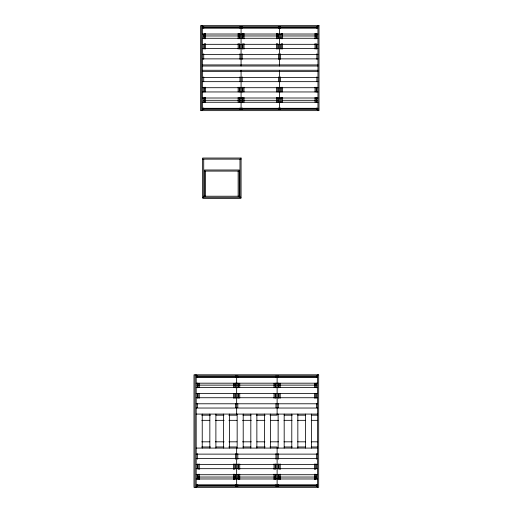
<?xml version="1.0" encoding="UTF-8"?>
<svg xmlns="http://www.w3.org/2000/svg" width="513" height="513" viewBox="0 0 513 513"><rect width="100%" height="100%" fill="white"/><g stroke="black" fill="none" stroke-linecap="round" stroke-linejoin="round"><path stroke-width="0.77" d="M202.629 26.74L317.964 26.74M203.719 27.837L239.988 27.837M242.162 27.837L278.431 27.837M280.611 27.837L316.874 27.837M202.629 27.978L317.964 27.978M202.629 34.025L317.964 34.025M203.43 35.968L240.276 35.968M241.873 35.968L278.719 35.968M282.721 35.968L317.162 35.968M202.629 38.276L317.964 38.276M202.629 44.323L317.964 44.323M202.629 48.575L317.964 48.575M202.629 54.622L317.964 54.622M202.629 58.873L317.964 58.873M202.629 64.927L317.964 64.927M202.629 66.017L317.964 66.017M202.629 70.268L317.964 70.268M202.629 71.358L317.964 71.358M202.629 77.412L317.964 77.412M202.629 81.657L317.964 81.657M202.629 87.71L317.964 87.71M202.629 91.955L317.964 91.955M202.629 98.009L317.964 98.009M203.43 100.311L240.276 100.311M241.873 100.311L278.719 100.311M282.721 100.311L317.162 100.311M202.629 102.26L317.964 102.26M202.629 108.307L317.964 108.307M203.719 108.448L239.988 108.448M242.162 108.448L278.431 108.448M280.611 108.448L316.874 108.448M202.629 109.538L317.964 109.538M202.629 159.133L241.072 159.133M204.475 171.092L239.225 171.092M203.719 196.222L239.988 196.222M196.184 375.901L317.585 375.901M197.332 376.991L235.505 376.991M237.801 376.991L275.975 376.991M278.264 376.991L316.438 376.991M196.184 377.132L317.585 377.132M196.184 383.185L317.585 383.185M196.979 385.128L236.121 385.128M237.718 385.128L276.052 385.128M277.655 385.128L316.79 385.128M196.184 387.43L317.585 387.43M196.184 393.484L317.585 393.484M196.184 397.735L317.585 397.735M196.184 403.782L317.585 403.782M196.184 408.034L317.585 408.034M196.184 414.081L317.585 414.081M201.737 415.177L210.465 415.177M216.018 415.177L223.957 415.177M228.715 415.177L236.653 415.177L236.653 408.034M243.002 415.177L250.934 415.177M256.487 415.177L265.215 415.177M269.979 415.177L277.123 415.177L277.123 408.034M284.26 415.177L292.198 415.177M297.752 415.177L305.684 415.177M311.237 415.177L317.585 415.177M201.776 420.333L209.759 420.333M215.351 420.333L224.136 420.333M228.933 420.333L236.916 420.333M242.508 420.333L251.293 420.333M256.885 420.333L264.875 420.333M270.466 420.333L278.45 420.333M284.042 420.333L292.032 420.333M297.617 420.333L305.607 420.333M311.199 420.333L317.585 420.333M201.776 441.821L209.759 441.821M215.351 441.821L224.136 441.821M228.933 441.821L236.916 441.821M242.508 441.821L251.293 441.821M256.885 441.821L264.875 441.821M270.466 441.821L278.45 441.821M284.042 441.821L292.032 441.821M297.617 441.821L305.607 441.821M311.199 441.821L317.585 441.821M201.737 446.983L210.465 446.983M216.018 446.983L223.957 446.983M228.715 446.983L236.653 446.983L236.653 486.26M243.002 446.983L250.934 446.983M256.487 446.983L265.215 446.983M269.979 446.983L277.123 446.983L277.123 486.26M284.26 446.983L292.198 446.983M297.752 446.983L305.684 446.983M311.237 446.983L317.585 446.983M196.184 448.073L317.585 448.073M196.184 454.127L317.585 454.127M196.184 458.378L317.585 458.378M196.184 464.425L317.585 464.425M196.184 468.677L317.585 468.677M196.184 474.724L317.585 474.724M196.979 477.032L236.121 477.032M237.718 477.032L276.052 477.032M277.655 477.032L316.79 477.032M196.184 478.975L317.585 478.975M196.184 485.022L317.585 485.022M197.332 485.163L235.505 485.163M237.801 485.163L275.975 485.163M278.264 485.163L316.438 485.163M196.184 486.26L317.585 486.26M317.964 25.65L317.964 110.635M317.585 374.811L317.585 487.35M316.874 26.74L316.874 28.33M316.874 33.903L316.874 38.674M316.874 44.24L316.874 49.017M316.874 53.788L316.874 59.354M316.874 76.924L316.874 81.702M316.874 87.268L316.874 92.039M316.874 97.611L316.874 102.382M316.874 107.948L316.874 109.538M316.438 375.901L316.438 377.491M316.438 383.057L316.438 387.834M316.438 393.4L316.438 398.171M316.438 403.744L316.438 407.72M316.438 453.646L316.438 459.212M316.438 463.983L316.438 468.76M316.438 474.326L316.438 479.097M316.438 484.67L316.438 486.26M316.117 33.332L316.117 38.828M316.117 43.541L316.117 49.036M316.117 87.242L316.117 91.955M316.117 97.451L316.117 102.164M315.642 383.275L315.642 387.206M315.642 393.484L315.642 398.197M315.642 463.964L315.642 469.459M315.642 474.172L315.642 479.668M315.027 33.332L315.027 38.828M315.027 43.541L315.027 49.036M315.027 87.242L315.027 91.955M315.027 97.451L315.027 102.164M314.495 383.275L314.495 387.206M314.495 393.484L314.495 398.197M314.495 463.964L314.495 469.459M314.495 474.172L314.495 479.668M311.5 414.081L311.5 448.073M305.447 414.081L305.447 448.073M297.841 414.081L297.841 448.073M291.788 414.081L291.788 448.073M284.183 414.081L284.183 448.073M282.458 33.332L282.458 38.828M282.458 43.541L282.458 49.036M282.458 87.242L282.458 91.955M282.458 97.451L282.458 102.164M281.368 33.332L281.368 38.828M281.368 43.541L281.368 49.036M281.368 87.242L281.368 91.955M281.368 97.451L281.368 102.164M280.611 26.74L280.611 28.33M280.611 33.903L280.611 38.674M280.611 44.24L280.611 49.017M280.611 53.788L280.611 59.354M280.611 76.924L280.611 81.702M280.611 87.268L280.611 92.039M280.611 97.611L280.611 102.382M280.611 107.948L280.611 109.538M280.213 383.275L280.213 387.206M280.213 393.484L280.213 398.197M280.213 463.964L280.213 469.459M280.213 474.172L280.213 479.668M279.521 26.74L279.521 66.017M279.521 70.268L279.521 109.538M279.066 383.275L279.066 387.206M279.066 393.484L279.066 398.197M279.066 463.964L279.066 469.459M279.066 474.172L279.066 479.668M278.431 26.74L278.431 28.33M278.431 33.903L278.431 38.674M278.431 44.24L278.431 49.017M278.431 53.788L278.431 59.354M278.431 76.924L278.431 81.702M278.431 87.268L278.431 92.039M278.431 97.611L278.431 102.382M278.431 107.948L278.431 109.538M278.264 375.901L278.264 377.491M278.264 383.057L278.264 387.834M278.264 393.4L278.264 398.171M278.264 403.744L278.264 407.72M278.264 453.646L278.264 459.212M278.264 463.983L278.264 468.76M278.264 474.326L278.264 479.097M278.264 484.67L278.264 486.26M278.129 414.081L278.129 448.073M277.674 33.332L277.674 38.828M277.674 43.541L277.674 49.036M277.674 87.242L277.674 91.955M277.674 97.451L277.674 102.164M277.123 375.901L277.123 407.72M276.584 33.332L276.584 38.828M276.584 43.541L276.584 49.036M276.584 87.242L276.584 91.955M276.584 97.451L276.584 102.164M275.975 375.901L275.975 377.491M275.975 383.057L275.975 387.834M275.975 393.4L275.975 398.171M275.975 403.744L275.975 407.72M275.975 453.646L275.975 459.212M275.975 463.983L275.975 468.76M275.975 474.326L275.975 479.097M275.975 484.67L275.975 486.26M275.173 383.275L275.173 387.206M275.173 393.484L275.173 398.197M275.173 463.964L275.173 469.459M275.173 474.172L275.173 479.668M274.032 383.275L274.032 387.206M274.032 393.484L274.032 398.197M274.032 463.964L274.032 469.459M274.032 474.172L274.032 479.668M270.524 414.081L270.524 448.073M264.471 414.081L264.471 448.073M256.866 414.081L256.866 448.073M250.819 414.081L250.819 448.073M244.008 33.332L244.008 38.828M244.008 43.541L244.008 49.036M244.008 87.242L244.008 91.955M244.008 97.451L244.008 102.164M243.207 414.081L243.207 448.073M242.918 33.332L242.918 38.828M242.918 43.541L242.918 49.036M242.918 87.242L242.918 91.955M242.918 97.451L242.918 102.164M242.162 26.74L242.162 28.33M242.162 33.903L242.162 38.674M242.162 44.24L242.162 49.017M242.162 53.788L242.162 59.354M242.162 76.924L242.162 81.702M242.162 87.268L242.162 92.039M242.162 97.611L242.162 102.382M242.162 107.948L242.162 109.538M241.072 26.74L241.072 66.017M241.072 70.268L241.072 109.538M240.956 197.313L240.956 198.409L202.815 198.409L202.815 197.313M239.988 26.74L239.988 28.33M239.988 33.903L239.988 38.674M239.988 44.24L239.988 49.017M239.988 53.788L239.988 59.354M239.988 76.924L239.988 81.702M239.988 87.268L239.988 92.039M239.988 97.611L239.988 102.382M239.988 107.948L239.988 109.538M239.988 159.133L239.988 197.313M239.744 383.275L239.744 387.206M239.744 393.484L239.744 398.197M239.744 463.964L239.744 469.459M239.744 474.172L239.744 479.668M239.225 33.332L239.225 38.828M239.225 43.541L239.225 49.036M239.225 87.242L239.225 91.955M239.225 97.451L239.225 102.164M239.225 196.222L239.225 170.002L204.475 170.002L204.475 196.222M238.596 383.275L238.596 387.206M238.596 393.484L238.596 398.197M238.596 463.964L238.596 469.459M238.596 474.172L238.596 479.668M238.141 33.332L238.141 38.828M238.141 43.541L238.141 49.036M238.141 87.242L238.141 91.955M238.141 97.451L238.141 102.164M238.141 171.092L238.141 196.222M237.801 375.901L237.801 377.491M237.801 383.057L237.801 387.834M237.801 393.4L237.801 398.171M237.801 403.744L237.801 407.72M237.801 453.646L237.801 459.212M237.801 463.983L237.801 468.76M237.801 474.326L237.801 479.097M237.801 484.67L237.801 486.26M237.16 414.081L237.16 448.073M236.653 375.901L236.653 407.72M235.505 375.901L235.505 377.491M235.505 383.057L235.505 387.834M235.505 393.4L235.505 398.171M235.505 403.744L235.505 407.72M235.505 453.646L235.505 459.212M235.505 463.983L235.505 468.76M235.505 474.326L235.505 479.097M235.505 484.67L235.505 486.26M234.71 383.275L234.71 387.206M234.71 393.484L234.71 398.197M234.71 463.964L234.71 469.459M234.71 474.172L234.71 479.668M233.562 383.275L233.562 387.206M233.562 393.484L233.562 398.197M233.562 463.964L233.562 469.459M233.562 474.172L233.562 479.668M229.548 414.081L229.548 448.073M223.501 414.081L223.501 448.073M215.89 414.081L215.89 448.073M209.843 414.081L209.843 448.073M205.566 33.332L205.566 38.828M205.566 43.541L205.566 49.036M205.566 87.242L205.566 91.955M205.566 97.451L205.566 102.164M205.566 171.092L205.566 196.222M204.475 33.332L204.475 38.828M204.475 43.541L204.475 49.036M204.475 87.242L204.475 91.955M204.475 97.451L204.475 102.164M203.719 26.74L203.719 28.33M203.719 33.903L203.719 38.674M203.719 44.24L203.719 49.017M203.719 53.788L203.719 59.354M203.719 76.924L203.719 81.702M203.719 87.268L203.719 92.039M203.719 97.611L203.719 102.382M203.719 107.948L203.719 109.538M203.719 159.133L203.719 197.313M202.629 25.65L202.629 110.635M202.231 414.081L202.231 448.073M201.59 25.65L201.59 110.635M199.275 383.275L199.275 387.206M199.275 393.484L199.275 398.197M199.275 463.964L199.275 469.459M199.275 474.172L199.275 479.668M198.127 383.275L198.127 387.206M198.127 393.484L198.127 398.197M198.127 463.964L198.127 469.459M198.127 474.172L198.127 479.668M197.332 375.901L197.332 377.491M197.332 383.057L197.332 387.834M197.332 393.4L197.332 398.171M197.332 403.744L197.332 407.72M197.332 453.646L197.332 459.212M197.332 463.983L197.332 468.76M197.332 474.326L197.332 479.097M197.332 484.67L197.332 486.26M196.184 374.811L196.184 487.35M195.094 374.811L195.094 487.35M319.003 25.65L200.551 25.65L200.551 110.635L319.003 110.635L319.003 25.65M241.072 158.042L202.629 158.042L202.629 197.313L241.072 197.313L241.072 158.042M318.682 374.811L193.997 374.811L193.997 487.35L318.682 487.35L318.682 374.811"/></g></svg>
